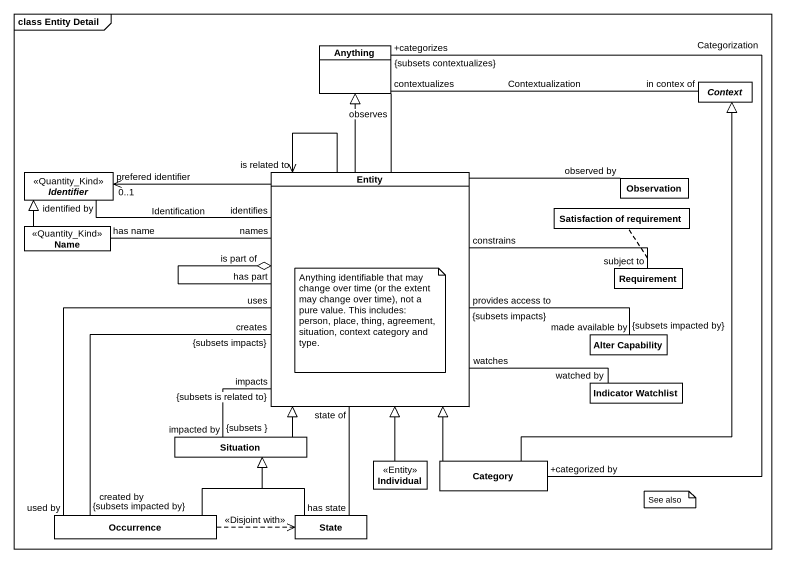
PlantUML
@startuml
mainframe class Entity Detail
hide circle
hide empty members
class Anything
abstract class Context
abstract class Identifier <<Quantity_Kind>>
class "Entity" as Entity_
class Observation
class Name <<Quantity_Kind>>
class "Satisfaction of requirement" as Satisfaction_of_requirement
class Requirement
class "Alter Capability" as Alter_Capability
class "Indicator Watchlist" as Indicator_Watchlist
class Situation
class Individual <<Entity>>
class Category
class Occurrence
class "State" as State_
Context "in contex of" -left- "contextualizes" Anything : Contextualization
Identifier "identified by" -right- "identifies" Entity_ : Identification
Entity_ -up-|> Anything
Entity_ -left-> "prefered identifier\n0..1" Identifier
Entity_ "is part of" o-- "has part" Entity_
Entity_ --> "is related to" Entity_
Observation "observed by" -left- "observes" Anything
Name -up-|> Identifier
Name "has name" -right- "names" Entity_
Requirement "subject to" -left- "constrains" Entity_
(Requirement, Entity_) .. Satisfaction_of_requirement
Alter_Capability "made available by\n{subsets impacted by}" -left- "provides access to\n{subsets impacts}" Entity_
Indicator_Watchlist "watched by" -left- "watches" Entity_
Situation -up-|> Entity_
Situation "impacted by\n{subsets }" -up- "impacts\n{subsets is related to}" Entity_
Individual -up-|> Entity_
Category "+categorized by" -up- "+categorizes\n{subsets contextualizes}" Anything : Categorization
Category -up-|> Context
Category -up-|> Entity_
Occurrence "used by" -up- "uses" Entity_
Occurrence "created by\n{subsets impacted by}" -up- "creates\n{subsets impacts}" Entity_
Occurrence -up-|> Situation
Occurrence .right.> State_ : <<Disjoint with>>
State_ "has state" -up- "state of" Entity_
State_ -up-|> Situation
note bottom of Entity_ : Anything identifiable that may change over time (or the extent may change over time), not a pure value. This includes: person, place, thing, agreement, situation, context category and type.
note as N2
  See also
end note
@enduml
